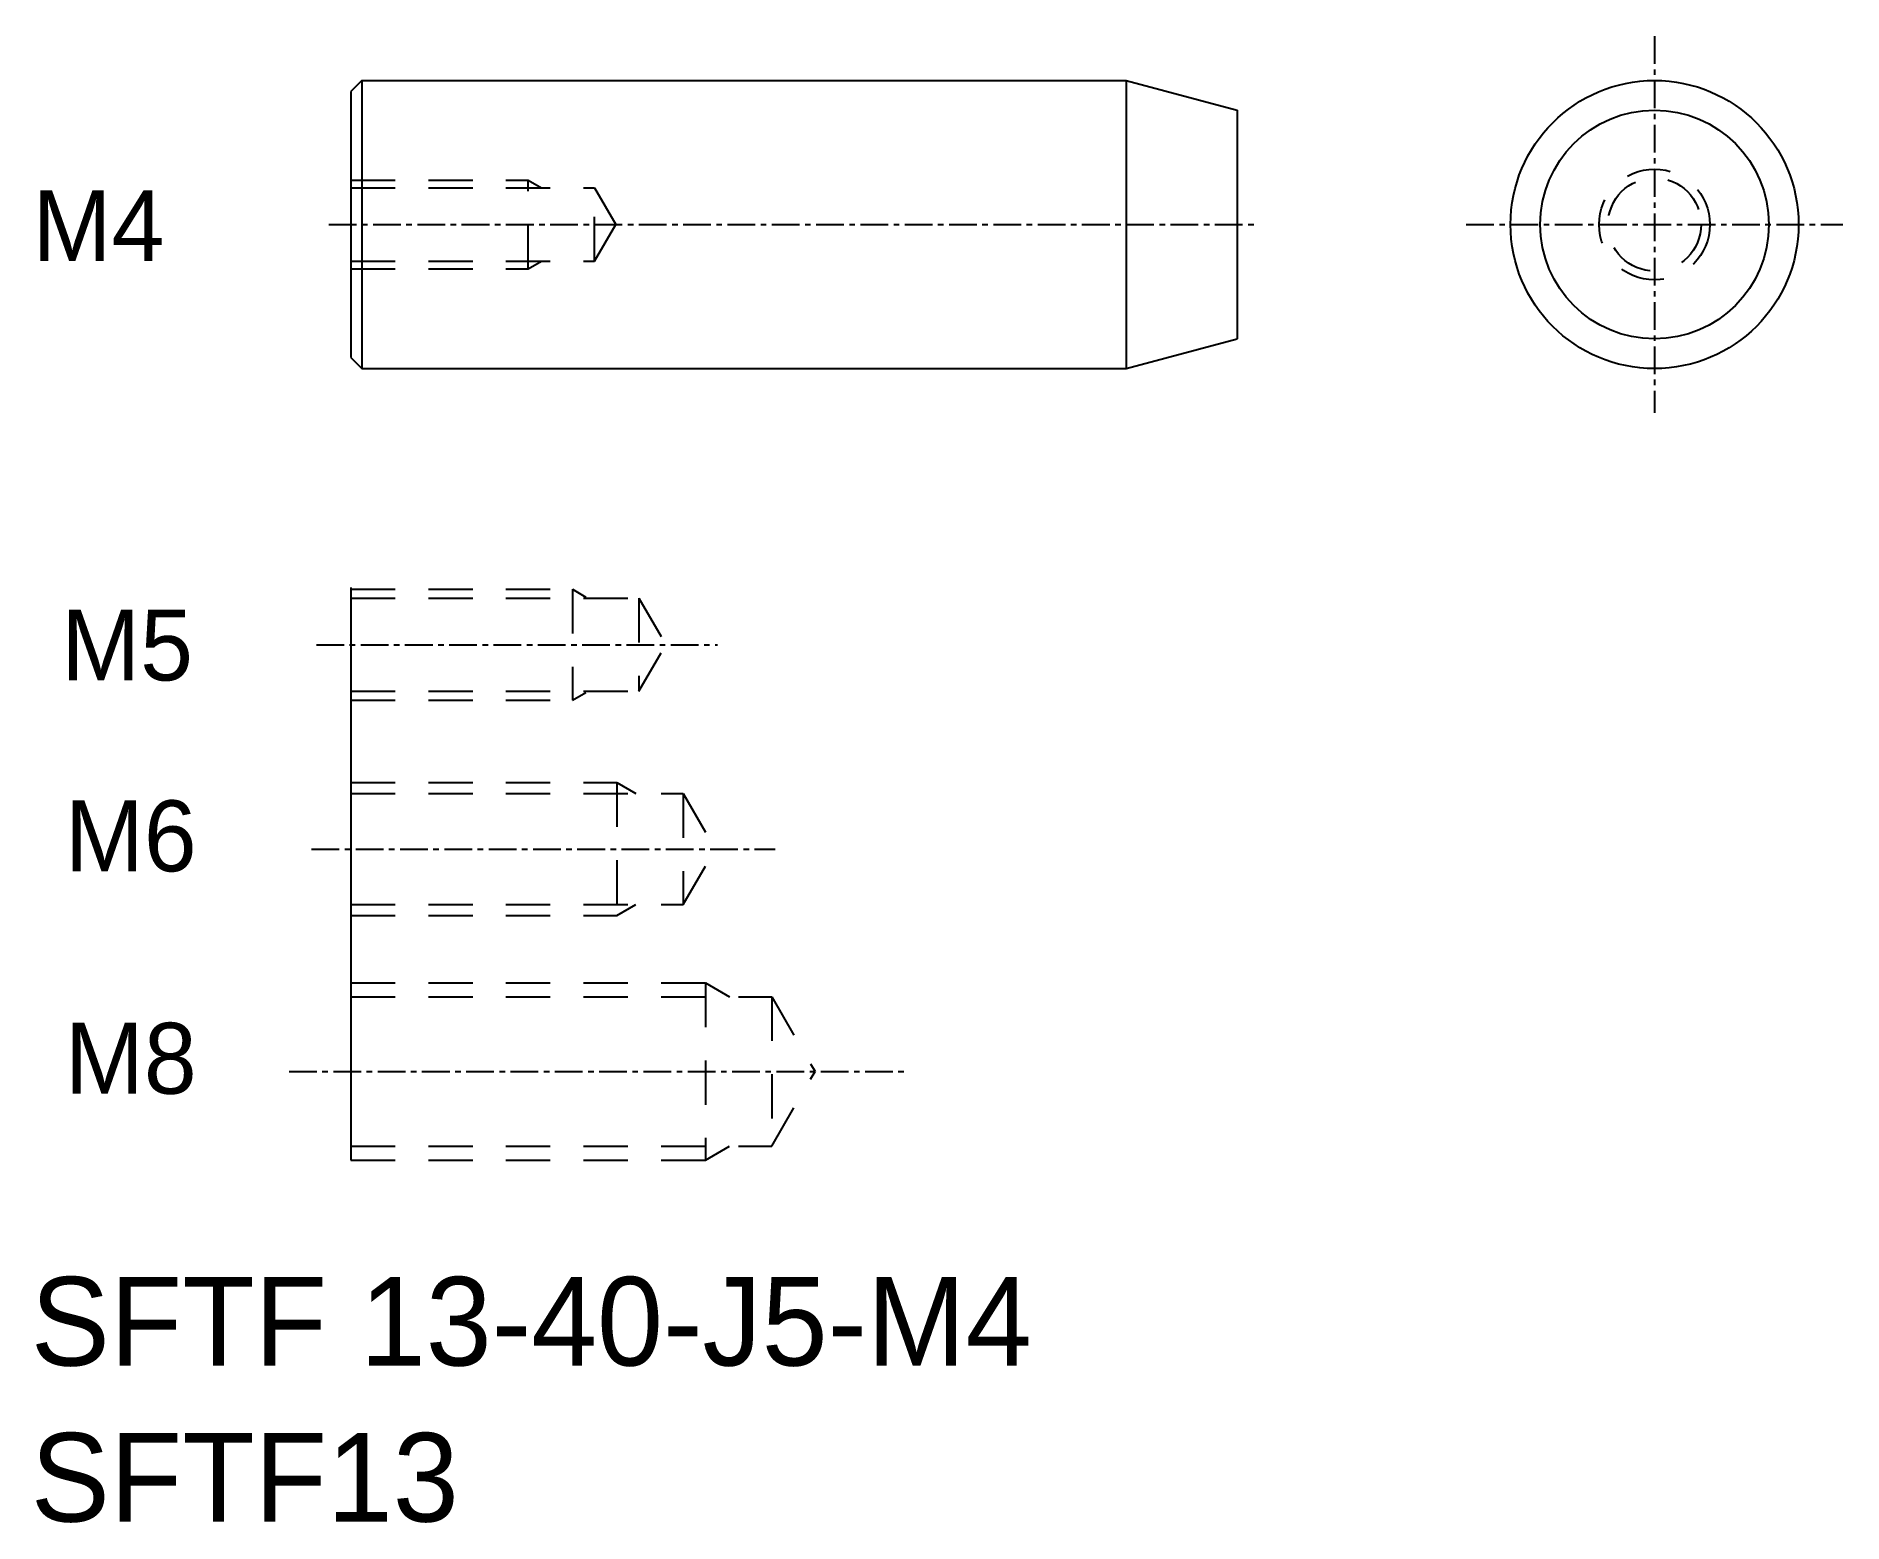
# Model space of a CAD drawing. Extents: x 233.9 to 315.5, y 70.6 to 137.7.
import ezdxf

# ---------------------------------------------------------------- set-up
doc = ezdxf.new("R2010")
doc.units = 0
doc.linetypes.add('CENTER', pattern=[2, 1.25, -0.25, 0.25, -0.25])
doc.linetypes.add('DASHED', pattern=[3.5, 2, -1.5])
doc.layers.get('0').update_dxf_attribs({"linetype": 'CONTINUOUS'})
doc.layers.add('CENTER', color=1, linetype='CENTER')

msp = doc.modelspace()

# ---------------------------------------------------------------- linework, layer by layer
at = {"color": 7, "linetype": 'CONTINUOUS'}
for p, q in [((248.633, 135.72), (248.133, 135.22)), ((248.633, 135.72), (283.133, 135.72)), ((248.633, 135.72), (248.633, 122.72)), ((283.133, 135.72), (288.133, 134.38)), ((283.133, 135.72), (283.133, 122.72)), ((248.133, 135.22), (248.133, 123.22)), ((288.133, 134.38), (288.133, 124.06)), ((283.133, 122.72), (288.133, 124.06)), ((248.133, 123.22), (248.633, 122.72)), ((248.633, 122.72), (283.133, 122.72)), ((248.133, 112.841), (248.133, 87.004))]:
    msp.add_line(p, q, dxfattribs=at)
at = {"color": 3, "linetype": 'DASHED'}
for p, q in [((248.133, 131.22), (256.133, 131.22)), ((248.133, 130.87), (259.133, 130.87)), ((256.133, 127.22), (256.133, 131.22)), ((256.133, 131.22), (256.74, 130.87)), ((259.133, 127.57), (259.133, 130.87)), ((259.133, 130.87), (260.086, 129.22)), ((259.133, 127.57), (260.086, 129.22)), ((248.133, 127.57), (259.133, 127.57)), ((248.133, 127.22), (256.133, 127.22)), ((256.133, 127.22), (256.74, 127.57)), ((248.133, 112.762), (258.133, 112.762)), ((258.133, 112.762), (258.74, 112.412)), ((258.133, 112.762), (258.133, 107.761)), ((248.133, 112.362), (261.133, 112.362)), ((261.133, 112.362), (262.346, 110.262)), ((261.133, 112.362), (261.133, 108.162)), ((261.133, 108.162), (262.346, 110.262)), ((248.133, 108.162), (261.133, 108.162)), ((248.133, 107.761), (258.133, 107.761)), ((258.133, 107.761), (258.74, 108.111)), ((248.133, 104.04), (260.133, 104.04)), ((260.133, 104.04), (260.133, 98.04)), ((260.133, 104.04), (260.999, 103.54)), ((248.133, 103.54), (263.133, 103.54)), ((263.133, 103.54), (264.577, 101.04)), ((263.133, 103.54), (263.133, 98.54)), ((263.133, 98.54), (264.577, 101.04)), ((248.133, 98.54), (263.133, 98.54)), ((248.133, 98.04), (260.133, 98.04)), ((260.133, 98.04), (260.999, 98.54)), ((248.133, 95.004), (264.133, 95.004)), ((264.133, 95.004), (264.133, 87.004)), ((264.133, 95.004), (265.216, 94.379)), ((248.133, 94.379), (267.133, 94.379)), ((267.133, 94.379), (269.082, 91.004)), ((267.133, 94.379), (267.133, 87.629)), ((267.133, 87.629), (269.082, 91.004)), ((248.133, 87.629), (267.133, 87.629)), ((264.133, 87.004), (265.216, 87.629)), ((248.133, 87.004), (264.133, 87.004))]:
    msp.add_line(p, q, dxfattribs=at)
at = {"color": 7, "linetype": 'CONTINUOUS'}
for radius in [6.5, 5.16]:
    msp.add_circle((306.976, 129.22), radius, dxfattribs=at)
at = {"color": 3, "linetype": 'DASHED'}
for radius in [2.5, 2.1]:
    msp.add_circle((306.976, 129.22), radius, dxfattribs=at)
at = {"layer": 'CENTER', "linetype": 'CENTER'}
for p, q in [((306.976, 137.72), (306.976, 120.72)), ((247.133, 129.22), (289.133, 129.22)), ((298.476, 129.22), (315.476, 129.22)), ((246.575, 110.262), (264.684, 110.262)), ((246.353, 101.04), (267.282, 101.04)), ((245.342, 91.004), (273.248, 91.004))]:
    msp.add_line(p, q, dxfattribs=at)

# ---------------------------------------------------------------- texts
at = {"color": 7, "linetype": 'CONTINUOUS'}
for s, height, p in [('M4', 3.2, (233.766, 127.569)), ('M5', 3.2, (235.059, 108.648)), ('M6', 3.2, (235.227, 100.035)), ('M8', 3.2, (235.227, 89.999)), ('SFTF 13-40-J5-M4', 4, (233.683, 77.733)), ('SFTF13', 4, (233.683, 70.693))]:
    msp.add_text(s, height=height, dxfattribs=at).set_placement(p)

doc.saveas('drawing.dxf')
